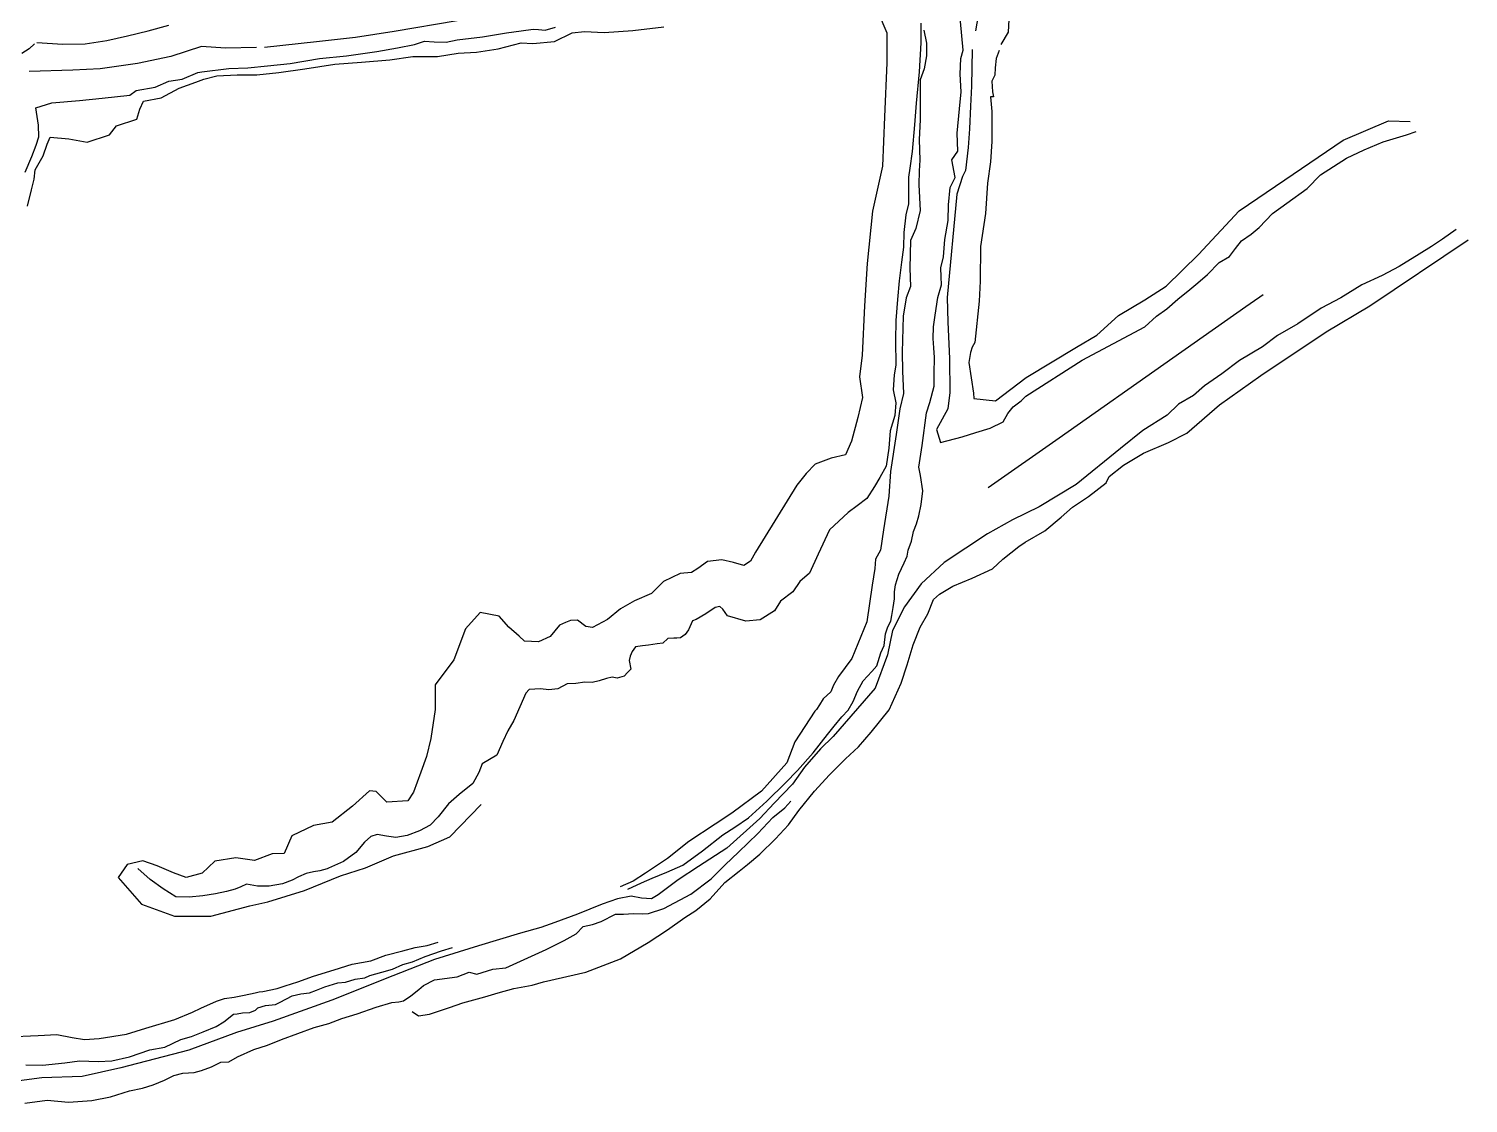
# Model space of a CAD drawing. Extents: x 73536 to 75854, y 478530 to 482386.
# Drawn here: x 75274 to 75854, y 481083 to 481516 of the extents above; entities that cross this region are included whole.
import ezdxf

# ---------------------------------------------------------------- set-up
doc = ezdxf.new("R2010")
doc.units = 0

msp = doc.modelspace()

# ---------------------------------------------------------------- linework, layer by layer
at = {"layer": 'TOPO_250913', "color": 30}
for points in [[(75659.743, 481993.056, 1775.55), (75662.907, 481975.061, 1777.691), (75660.133, 481964.799, 1778.698), (75659.299, 481957.034, 1777.736), (75662.342, 481944.642, 1777.801), (75663.731, 481928.744, 1776.906), (75665.669, 481909.607, 1776.968), (75667.145, 481888.96, 1776.844), (75669.641, 481868.993, 1776.435), (75670.93, 481856.632, 1777.134), (75670.094, 481838.05, 1776.757), (75670.09, 481816.417, 1776.665), (75671.782, 481780.041, 1776.807), (75674.151, 481731.399, 1776.654), (75671.765, 481696.693, 1775.25), (75672.562, 481677.465, 1775.797), (75672.883, 481653.954, 1775.325), (75672.276, 481632.811, 1775.779), (75673.758, 481618.169, 1774.388), (75670.592, 481606.095, 1775.129), (75668.463, 481574.317, 1775.714), (75669.592, 481532.494, 1774.611), (75668.577, 481514.259, 1773.925), (75665.642, 481509.316, 1773.941)], [(75649.078, 481959.886, 1761.445), (75652.369, 481952.277, 1760.979), (75654.335, 481943.505, 1760.004), (75656.736, 481927.936, 1759.652), (75657.685, 481911.495, 1759.799), (75656.763, 481902.821, 1759.879), (75659.756, 481829.602, 1760.115), (75661.005, 481820.843, 1760.097), (75663.134, 481797.035, 1760.048), (75664.602, 481782.057, 1760.017), (75664.068, 481774.25, 1760.001), (75664.819, 481754.68, 1759.741), (75664.25, 481737.557, 1760.149), (75664.122, 481692.642, 1759.81), (75663.358, 481662.159, 1761.517), (75662.77, 481630.599, 1760.828), (75660.892, 481615.114, 1761.018), (75661.021, 481601.865, 1761.164), (75660.055, 481586.234, 1760.974), (75660.385, 481570.414, 1760.939), (75660.051, 481541.751, 1760.63), (75657.664, 481528.119, 1760.652), (75655.381, 481514.823, 1760.127)], [(75616.196, 481522.15, 1731.441), (75619.724, 481514.009, 1731.558), (75619.694, 481501.928, 1731.716), (75618.694, 481480.151, 1732.586), (75617.957, 481460.235, 1733.31), (75613.856, 481442.135, 1733.551), (75611.814, 481420.958, 1734.256), (75610.63, 481403.986, 1732.284), (75609.769, 481384.029, 1731.691), (75608.714, 481375.323, 1731.877), (75609.861, 481366.95, 1731.987), (75607.987, 481358.947, 1732.031), (75605.412, 481349.343, 1732.132), (75603.061, 481343.848, 1732.417), (75597.296, 481342.517, 1732.452), (75590.848, 481340.063, 1732.267), (75587.122, 481336.38, 1732.198), (75583.447, 481331.65, 1732.023), (75566.692, 481304.588, 1731.729), (75564.677, 481300.97, 1731.876), (75562.033, 481299.302, 1731.883), (75557.835, 481300.438, 1731.846), (75553.16, 481301.505, 1731.696), (75547.403, 481300.894, 1731.569), (75543.509, 481298.014, 1731.177), (75540.969, 481296.491, 1731.214), (75536.341, 481296.005, 1731.308), (75529.643, 481292.851, 1731.609), (75524.808, 481287.96, 1732.031), (75517.928, 481284.997, 1732.671), (75512.391, 481281.853, 1732.692), (75507.13, 481277.526, 1732.876), (75501.007, 481274.278, 1733.064), (75498.332, 481274.712, 1733.006), (75495.005, 481277.214, 1732.745), (75492.164, 481277.047, 1732.635), (75490.156, 481276.31, 1732.474), (75487.728, 481275.264, 1732.423), (75483.918, 481270.653, 1732.427), (75479.21, 481268.468, 1732.588), (75473.624, 481268.818, 1732.543), (75471.507, 481270.732, 1732.351), (75467.351, 481274.471, 1732.305), (75463.399, 481278.866, 1732.331), (75455.779, 481280.348, 1732.365), (75449.852, 481273.787, 1732.404), (75445.195, 481261.298, 1732.462), (75437.575, 481251.138, 1732.518), (75437.575, 481241.19, 1732.561), (75435.882, 481229.549, 1732.613), (75434.189, 481222.352, 1732.645), (75431.86, 481216.002, 1732.764), (75428.897, 481207.959, 1732.916), (75426.569, 481204.36, 1732.992), (75418.102, 481203.937, 1733.142), (75413.869, 481208.17, 1733.247), (75411.172, 481208.493, 1733.296), (75404.276, 481202.309, 1733.214), (75396.095, 481195.861, 1733.706), (75388.633, 481194.508, 1733.677), (75379.893, 481190.253, 1733.798), (75376.701, 481183.182, 1734.194), (75371.884, 481183.032, 1734.156), (75364.751, 481180.316, 1734.155), (75357.199, 481181.389, 1733.814), (75348.842, 481180.062, 1733.775), (75343.757, 481175.26, 1733.744), (75337.276, 481173.513, 1733.847), (75332.15, 481175.438, 1733.689), (75325.586, 481178.245, 1733.911), (75319.717, 481180.258, 1734.413), (75313.505, 481178.731, 1734.824), (75309.789, 481173.485, 1735.237), (75319.189, 481162.773, 1736.153), (75332.523, 481157.964, 1737.064), (75347.17, 481157.964, 1738.005), (75362.91, 481162.118, 1739.05), (75370.123, 481163.648, 1739.524), (75384.989, 481168.238, 1740.524), (75399.417, 481174.141, 1741.525), (75409.472, 481177.42, 1742.205), (75420.84, 481182.229, 1742.998), (75434.612, 481185.945, 1743.914), (75443.575, 481189.88, 1744.543), (75456.151, 481202.912, 1745.707)], [(75515.246, 481168.838, 1749.602), (75520.782, 481171.416, 1749.967), (75525.055, 481173.224, 1750.149), (75531.048, 481175.611, 1750.669), (75537.413, 481178.505, 1751.103), (75545.348, 481184.258, 1752.066), (75553.577, 481190.665, 1752.731), (75558.369, 481193.815, 1753.226), (75563.927, 481197.559, 1753.753), (75571.322, 481204.264, 1754.523), (75578.784, 481211.622, 1755.329), (75583.651, 481216.671, 1756.324), (75590.03, 481223.813, 1757.503), (75595.748, 481231.123, 1758.524), (75598.39, 481234.562, 1758.72), (75601.554, 481238.314, 1758.714), (75604.157, 481240.925, 1758.708), (75606.088, 481244.496, 1759.181), (75607.808, 481248.568, 1759.209), (75610.173, 481252.843, 1758.991), (75613.618, 481256.522, 1758.721), (75615.65, 481258.885, 1758.892), (75617.242, 481264.063, 1758.99), (75618.602, 481267.049, 1759.105), (75619.15, 481271.674, 1758.746), (75620.066, 481274.53, 1759.03), (75621.238, 481276.779, 1759.151), (75621.765, 481279.178, 1759.211), (75622.224, 481282.407, 1759.476), (75622.83, 481285.885, 1759.231), (75622.816, 481288.728, 1759.392), (75623.126, 481291.435, 1759.664), (75624.552, 481295.845, 1759.673), (75626.683, 481300.352, 1759.974), (75627.939, 481303.072, 1760.159), (75628.306, 481305.404, 1759.373), (75629.63, 481309.122, 1759.613), (75630.496, 481312.96, 1759.764), (75631.661, 481316.073, 1760.561), (75632.606, 481319.25, 1760.607), (75633.461, 481323.888, 1760.645), (75634.211, 481329.343, 1760.867), (75633.192, 481335.574, 1761.395), (75632.619, 481338.851, 1761.737), (75633.985, 481347.589, 1760.752), (75635.663, 481360.818, 1760.223), (75637.063, 481365.018, 1760.201), (75638.763, 481371.518, 1760.036), (75638.763, 481376.718, 1759.882), (75638.963, 481383.118, 1759.927), (75638.584, 481386.997, 1759.82), (75638.375, 481390.749, 1759.789), (75638.463, 481395.518, 1759.756), (75639.2, 481400.163, 1759.822), (75640.263, 481407.318, 1759.642), (75641.663, 481412.418, 1759.453), (75641.549, 481415.686, 1759.438), (75641.463, 481419.218, 1759.304), (75642.493, 481423.643, 1759.399), (75643.01, 481430.746, 1758.969), (75644.445, 481438.379, 1758.931), (75644.586, 481444.699, 1758.823), (75645.257, 481451.643, 1759.054), (75647.172, 481455.641, 1758.983), (75645.925, 481462.742, 1759.465), (75648.263, 481466.338, 1758.587), (75648.001, 481473.546, 1758.549), (75648.967, 481483.387, 1758.251), (75649.685, 481490.25, 1758.051), (75649.193, 481497.325, 1758.107), (75649.465, 481503.611, 1757.725), (75650.502, 481507.056, 1758.249), (75648.794, 481524.339, 1760.101)], [(75272.331, 481457.768, 1736.218), (75275.027, 481464.099, 1737.219), (75276.798, 481468.645, 1737.797), (75277.847, 481472.019, 1735.864), (75277.724, 481476.729, 1736.297), (75276.68, 481483.805, 1736.635), (75283.143, 481485.766, 1735.754), (75294.28, 481486.775, 1736.44), (75303.34, 481487.65, 1736.097), (75314.592, 481488.901, 1736.014), (75317.061, 481490.729, 1735.118), (75324.787, 481492.078, 1734.884), (75330.217, 481494.511, 1734.697), (75335.668, 481495.259, 1734.42), (75341.881, 481497.992, 1734.254), (75343.53, 481498.249, 1734.272), (75354.386, 481499.631, 1734.04), (75362.123, 481499.9, 1733.876), (75370.062, 481500.655, 1733.897), (75379.137, 481501.616, 1733.842), (75390.962, 481503.6, 1733.359), (75401.822, 481504.653, 1733.341), (75414.04, 481506.478, 1733.094), (75422.421, 481507.905, 1732.774), (75429.295, 481509.234, 1737.302), (75433.259, 481510.648, 1736.552), (75437.195, 481510.38, 1735.85), (75442.06, 481510.257, 1734.983), (75446.519, 481511.125, 1734.175), (75456.719, 481512.349, 1734.542), (75466.351, 481514.019, 1734.522), (75472.351, 481514.827, 1734.261), (75477.147, 481515.429, 1734.318), (75479.246, 481515.36, 1734.48), (75481.982, 481515.082, 1734.298), (75486.147, 481516.22, 1734.199)], [(75273.312, 481444.176, 1733.966), (75274.942, 481450.676, 1733.615), (75275.915, 481454.996, 1733.616), (75276.334, 481458.815, 1733.36), (75279.588, 481464.439, 1733.243), (75281.235, 481469.051, 1733.25), (75282.487, 481471.995, 1733.313), (75289.942, 481471.243, 1732.675), (75297.397, 481469.882, 1732.467), (75306.348, 481472.896, 1732.408), (75309.111, 481476.568, 1732.318), (75317.394, 481479.171, 1732.25), (75318.601, 481483.251, 1732.568), (75320.098, 481486.507, 1732.555), (75327.134, 481487.76, 1732.412), (75334.403, 481491.67, 1732.866), (75341.102, 481494.095, 1732.628), (75344.425, 481495.302, 1732.721), (75349.648, 481496.595, 1732.657), (75357.799, 481497.115, 1732.448), (75365.694, 481497.104, 1732.505), (75374.562, 481497.99, 1732.414), (75385.112, 481499.425, 1732.129), (75397.178, 481501.399, 1731.602), (75407.87, 481502.151, 1731.369), (75419.381, 481503.105, 1730.818), (75428.613, 481504.508, 1730.837), (75438.51, 481504.453, 1731.256), (75446.893, 481505.829, 1731.241), (75454.264, 481506.15, 1731.227), (75463.029, 481507.567, 1731.204), (75472.277, 481509.985, 1731.18), (75477.032, 481509.629, 1731.167), (75485.697, 481510.512, 1731.145), (75492.801, 481514, 1731.125), (75497.823, 481514.545, 1731.112), (75505.761, 481514.192, 1731.092), (75517.312, 481514.9, 1731.062), (75529.734, 481516.391, 1731.03)], [(75276.988, 481510.079, 1712.538), (75287.562, 481509.403, 1714.196), (75296.521, 481509.62, 1714.225), (75305.279, 481510.904, 1714.833), (75313.6, 481512.843, 1715.048), (75321.921, 481514.783, 1715.022), (75330.321, 481517.12, 1714.196)], [(75633.371, 481517.82, 1744.83), (75633.404, 481509.949, 1744.571), (75632.664, 481498.31, 1744.408), (75631.461, 481485.636, 1744.535), (75630.829, 481476.906, 1744.731), (75629.831, 481466.201, 1744.917), (75628.945, 481459.46, 1745.012), (75628.368, 481455.819, 1745.119), (75628.468, 481445.108, 1745.14), (75627.368, 481440.62, 1745.008), (75626.568, 481433.519, 1745.243), (75626.435, 481427.622, 1744.956), (75625.543, 481421.508, 1745.084), (75624.63, 481413.975, 1744.847), (75623.923, 481406.543, 1744.708), (75623.379, 481397.973, 1744.678), (75623.233, 481389.921, 1744.798), (75623.309, 481379.977, 1743.311), (75622.624, 481376.153, 1745.296), (75622.194, 481370.141, 1745.34), (75623.323, 481364.81, 1745.414), (75622.905, 481359.694, 1746.019), (75621.078, 481353.571, 1746.165), (75620.474, 481346.554, 1745.426), (75619.363, 481339.273, 1746.209), (75616.835, 481334.816, 1746.075), (75614.756, 481331.078, 1746.949), (75611.616, 481326.247, 1746.135), (75607.678, 481323.277, 1745.73), (75604.118, 481320.689, 1743.731), (75596.514, 481313.653, 1744.478), (75591.999, 481303.889, 1745.926), (75588.524, 481296.124, 1746.053), (75584.63, 481292.818, 1746.404), (75581.816, 481288.696, 1746.352), (75576.855, 481284.893, 1746.651), (75574.454, 481281.047, 1746.602), (75568.656, 481277.409, 1747.713), (75562.792, 481276.781, 1748.218), (75555.456, 481278.944, 1748.543), (75553.535, 481281.704, 1747.88), (75552.418, 481282.686, 1747.024), (75550.436, 481282.309, 1747.346), (75546.687, 481279.753, 1747.155), (75542.762, 481277.448, 1747.185), (75541.399, 481276.938, 1747.243), (75539.689, 481273.285, 1747.533), (75538.394, 481271.408, 1747.933), (75536.512, 481270.086, 1748.018), (75535.096, 481269.987, 1747.905), (75533.845, 481269.965, 1747.785), (75531.459, 481269.908, 1747.24), (75529.345, 481267.911, 1747.333), (75527.074, 481267.653, 1747.169), (75523.576, 481267.189, 1746.041), (75521.169, 481266.884, 1745.668), (75518.333, 481266.437, 1746.149), (75517.074, 481264.652, 1746.601), (75516.277, 481262.718, 1747.328), (75515.876, 481261.026, 1748.033), (75516.509, 481257.429, 1749.086), (75515.138, 481256.125, 1749.65), (75513.862, 481254.718, 1749.982), (75511.048, 481253.904, 1750.514), (75509.033, 481254.264, 1750.528), (75506.719, 481253.666, 1750.61), (75503.661, 481252.792, 1750.25), (75500.892, 481252.125, 1750.068), (75498.002, 481252.191, 1749.196), (75494.376, 481251.705, 1748.352), (75490.766, 481251.565, 1747.398), (75487.001, 481249.554, 1747.668), (75483.497, 481249.222, 1747.694), (75480.037, 481249.562, 1746.923), (75475.524, 481249.352, 1746.449), (75474.115, 481247.812, 1746.052), (75469.295, 481236.763, 1745.091), (75466.882, 481232.568, 1745.579), (75464.954, 481228.385, 1746.326), (75462.432, 481222.777, 1745.504), (75456.555, 481219.276, 1745.868), (75455.254, 481215.849, 1745.172), (75452.826, 481211.427, 1744.69), (75447.335, 481206.905, 1744.138), (75443.006, 481203.198, 1744.007), (75438.778, 481197.954, 1744.335), (75435.542, 481194.596, 1743.147), (75431.311, 481192.357, 1742.962), (75426.384, 481190.506, 1743.6), (75421.772, 481189.69, 1743.198), (75417.949, 481190.138, 1743.877), (75414.302, 481190.843, 1743.55), (75411.749, 481189.993, 1743.598), (75409.096, 481187.754, 1743.727), (75405.579, 481183.632, 1744.308), (75400.676, 481179.985, 1743.147), (75394.622, 481177.304, 1742.829), (75394.031, 481176.988, 1742.658), (75391.192, 481176.247, 1743.204), (75388.618, 481175.84, 1742.926), (75385.659, 481175.156, 1742.036), (75382.52, 481173.778, 1741.795), (75379.981, 481172.471, 1741.542), (75376.029, 481170.922, 1741.216), (75370.671, 481170.044, 1740.384), (75366.008, 481170.001, 1739.905), (75361.582, 481170.88, 1739.42), (75359.286, 481169.733, 1739.128), (75356.998, 481168.77, 1738.708), (75353.448, 481167.891, 1738.068), (75349.095, 481166.867, 1737.874), (75343.986, 481166.1, 1737.556), (75338.503, 481165.63, 1737.226), (75333.097, 481165.671, 1737.594), (75327.978, 481168.955, 1737.786), (75322.768, 481172.752, 1737.166), (75317.796, 481177.208, 1736.243)], [(75368.844, 481508.154, 1730.192), (75389.723, 481510.446, 1730.269), (75405.458, 481512.291, 1730.205), (75421.04, 481514.618, 1729.588), (75446.516, 481519.001, 1729.509)], [(75634.655, 481515.084, 1744.552), (75635.72, 481509.881, 1744.46), (75635.7, 481504.745, 1744.385), (75634.692, 481499.436, 1744.251), (75633.18, 481494.999, 1744.309), (75633.061, 481478.859, 1744.656), (75632.693, 481470.962, 1744.697), (75632.942, 481462.72, 1745.195), (75632.721, 481458.387, 1745.236), (75632.637, 481452.762, 1745.348), (75633.123, 481442.362, 1745.145), (75631.317, 481435.18, 1745.262), (75629.263, 481430.318, 1745.123), (75628.998, 481419.089, 1745.376), (75629.165, 481411.785, 1745.231), (75627.418, 481407.183, 1745.258), (75626.263, 481399.718, 1745.023), (75625.863, 481385.318, 1746.146), (75626.063, 481377.618, 1745.8), (75626.363, 481368.618, 1745.543), (75624.967, 481362.385, 1745.317), (75623.503, 481352.088, 1745.862), (75621.134, 481337.222, 1746.545), (75620.463, 481327.22, 1746.694), (75618.345, 481313.666, 1746.842), (75617.104, 481305.437, 1746.822), (75615.169, 481301.852, 1746.83), (75614.854, 481298.005, 1746.654), (75613.786, 481291.286, 1746.686), (75611.572, 481276.628, 1747.285), (75605.61, 481261.754, 1748.18), (75600.218, 481254.477, 1748.536), (75598.237, 481251.018, 1748.785), (75597.163, 481248.358, 1749.133), (75594.062, 481245.479, 1748.958), (75592.496, 481243.133, 1748.929), (75591.346, 481241.293, 1748.848), (75590.628, 481240.558, 1748.771), (75582.647, 481228.175, 1747.372), (75579.334, 481219.697, 1747.567), (75569.178, 481208.355, 1747.894), (75557.163, 481199.463, 1748.214), (75550.545, 481195.059, 1748.384), (75539.898, 481188.03, 1748.113), (75531.274, 481181.149, 1747.556), (75522.449, 481175.261, 1747.722), (75517.441, 481172.019, 1746.288), (75512.149, 481169.691, 1746.309)], [(75276.156, 481509.525, 1712.285), (75273.907, 481507.489, 1712.572), (75271.017, 481505.673, 1713.365)], [(75365.531, 481508.09, 1729.959), (75353.042, 481507.761, 1729.323), (75343.41, 481508.465, 1728.43), (75331.011, 481504.504, 1729.303), (75317.634, 481501.693, 1729.608), (75302.615, 481499.434, 1728.404), (75291.614, 481498.994, 1728.526), (75273.972, 481498.459, 1727.793)], [(75654.137, 481507.229, 1759.668), (75653.833, 481492.549, 1759.197), (75653.399, 481484.496, 1759.493), (75653.035, 481475.312, 1759.416), (75652.528, 481467.801, 1759.789), (75651.389, 481458.455, 1759.687), (75650.174, 481456.069, 1759.538), (75647.937, 481449.002, 1759.793), (75643.98, 481407.27, 1760.369), (75644.237, 481397.402, 1760.138), (75644.935, 481382.696, 1760.332), (75645.06, 481368.971, 1760.469), (75644.314, 481362.482, 1760.751), (75639.755, 481354.163, 1761.02), (75641.293, 481348.91, 1761.151), (75650.077, 481351.132, 1761.9), (75655.5, 481352.89, 1762.295), (75661.341, 481354.616, 1762.574), (75666.517, 481357.248, 1763.513), (75668.431, 481360.552, 1763.267), (75670.648, 481363.268, 1763.337), (75673.863, 481365.651, 1763.414), (75675.767, 481367.572, 1763.517), (75698.38, 481381.99, 1765.875), (75723.639, 481395.44, 1769.558), (75728.413, 481399.796, 1769.999), (75732.609, 481402.78, 1770.35), (75736.969, 481406.608, 1770.746), (75741.809, 481410.558, 1771.172), (75744.985, 481413.197, 1771.454), (75748.91, 481416.615, 1771.809), (75753.676, 481421.387, 1772.269), (75757.768, 481423.857, 1772.595), (75760.276, 481427.002, 1772.869), (75762.664, 481430.204, 1773.471), (75766.59, 481432.876, 1773.969), (75769.814, 481435.464, 1774.424), (75775.192, 481441.171, 1775.162), (75780.969, 481445.304, 1775.828), (75789.132, 481451.264, 1776.85), (75794.446, 481456.709, 1778.046), (75805.025, 481463.408, 1779.159), (75812.093, 481466.84, 1779.539), (75819.815, 481469.995, 1780.197), (75829.117, 481472.842, 1780.882), (75833.015, 481474.204, 1781.211)], [(75664.904, 481506.922, 1773.86), (75663.823, 481503.686, 1773.877), (75663.312, 481499.904, 1773.924), (75663.163, 481496.914, 1773.913), (75662.069, 481494.47, 1773.853), (75662.336, 481490.236, 1773.665), (75662.721, 481488.249, 1773.998), (75661.537, 481488.202, 1775.332), (75662.037, 481482.302, 1774.569), (75662.037, 481470.202, 1775.432), (75661.433, 481461.97, 1775.587), (75660.285, 481453.331, 1775.793), (75659.437, 481441.102, 1775.474), (75657.437, 481427.802, 1775.33), (75657.249, 481413.941, 1775.467), (75656.941, 481405.82, 1775.669), (75655.206, 481389.116, 1775.594), (75654.109, 481387.268, 1775.46), (75653.372, 481385.107, 1775.118), (75652.798, 481381.09, 1774.623), (75654.563, 481368.689, 1773.929), (75654.812, 481366.605, 1774.386), (75663.467, 481365.594, 1773.407), (75675.795, 481375.124, 1774.95), (75696.187, 481387.351, 1775.798), (75704.339, 481392.141, 1775.382), (75713.111, 481400.058, 1776.656), (75723.633, 481406.414, 1777.759), (75732.338, 481411.816, 1778.624), (75745.353, 481424.595, 1779.498), (75761.778, 481442.245, 1780.794), (75780.103, 481454.787, 1781.597), (75803.684, 481470.765, 1782.562), (75821.865, 481478.533, 1783.676), (75830.648, 481478.24, 1783.977)], [(75849.243, 481434.725, 1781.44), (75843.703, 481430.762, 1780.902), (75839.247, 481427.808, 1780.908), (75834.327, 481424.747, 1780.12), (75826.211, 481419.821, 1779.347), (75819.316, 481416.186, 1778.137), (75811.182, 481412.372, 1776.854), (75802.761, 481407.147, 1776.123), (75794.711, 481403.066, 1775.025), (75785.294, 481396.66, 1773.88), (75777.216, 481391.963, 1773.25), (75771.14, 481387.419, 1772.553), (75761.913, 481381.941, 1771.486), (75754.686, 481376.538, 1770.516), (75747.698, 481371.663, 1769.802), (75743.27, 481367.828, 1769.905), (75737.278, 481364.282, 1769.771), (75732.684, 481359.86, 1768.918), (75722.925, 481353.691, 1767.548), (75713.89, 481346.473, 1766.258), (75695.98, 481331.891, 1764.179), (75681.035, 481322.97, 1763), (75681.035, 481322.97, 1763), (75670.366, 481317.673, 1762.261), (75660.27, 481312.087, 1761.284), (75642.747, 481300.459, 1763.09), (75633.526, 481291.869, 1761.406), (75626.776, 481282.682, 1760.087), (75621.975, 481273.032, 1759.522), (75619.929, 481263.295, 1759.323), (75615.024, 481249.822, 1759.645), (75598.094, 481230.387, 1758.59), (75592.882, 481225.326, 1757.816), (75586.482, 481218.026, 1756.678), (75581.654, 481211.127, 1756.598), (75574.301, 481203.518, 1756.515), (75568.468, 481197.28, 1755.793), (75555.134, 481185.352, 1754.253), (75543.805, 481177.988, 1751.975), (75535.638, 481172.561, 1751.011), (75527.519, 481166.53, 1750.296), (75524.798, 481164.927, 1750.381), (75520.828, 481165.132, 1749.637), (75516.668, 481165.947, 1749.18), (75511.182, 481164.927, 1748.707), (75504.992, 481162.752, 1748.516), (75494.978, 481158.733, 1747.815), (75485.817, 481155.432, 1746.835), (75480.201, 481153.308, 1746.807), (75472.077, 481151.13, 1746.908), (75455.093, 481145.904, 1746.147), (75437.286, 481140.513, 1746.65), (75420.523, 481133.936, 1746.752), (75395.938, 481124.037, 1746.964), (75372.342, 481115.645, 1747.278), (75357.571, 481111.06, 1748.053), (75338.332, 481103.898, 1745.91), (75310.932, 481096.798, 1745.874), (75295.341, 481093.308, 1745.853), (75279.131, 481092.798, 1745.833), (75263.832, 481090.698, 1745.813)], [(75428.361, 481119.48, 1764.421), (75430.882, 481117.776, 1764.546), (75435.38, 481118.457, 1764.733), (75443.421, 481121.115, 1765.081), (75448.804, 481122.955, 1765.315), (75457.662, 481125.408, 1765.692), (75463.032, 481127.048, 1765.923), (75469.348, 481128.747, 1766.192), (75476.671, 481130.179, 1766.498), (75481.341, 481131.4, 1766.696), (75498.39, 481135.401, 1767.416), (75512.335, 481140.708, 1768.01), (75523.43, 481147.264, 1768.111), (75531.212, 481152.379, 1768.159), (75538.219, 481157.361, 1768.022), (75542.755, 481160.242, 1768.319), (75548.472, 481164.968, 1769.132), (75554.41, 481171.558, 1770.147), (75560.159, 481176.018, 1769.328), (75563.458, 481178.708, 1769.643), (75568.497, 481182.967, 1770.339), (75574.84, 481189.106, 1770.422), (75580.049, 481194.766, 1769.956), (75584.271, 481200.568, 1770.531), (75590.569, 481208.343, 1770.408), (75596.531, 481214.95, 1770.778), (75603.066, 481221.334, 1771.156), (75608.213, 481226.139, 1771.153), (75613.338, 481232.107, 1771.74), (75620.576, 481241.166, 1771.608), (75625.484, 481251.844, 1771.883), (75627.938, 481259.304, 1772.134), (75630.368, 481267.289, 1772.08), (75633.167, 481274.396, 1772.28), (75636.257, 481279.857, 1772.921), (75638.548, 481285.512, 1772.565), (75640.904, 481287.733, 1772.29), (75646.336, 481290.972, 1773.056), (75654.106, 481294.206, 1773.768), (75662.315, 481297.995, 1773.927), (75666.398, 481301.802, 1774.016), (75672.877, 481306.925, 1774.823), (75675.438, 481308.733, 1774.868), (75683.424, 481313.253, 1774.996), (75689.902, 481318.828, 1775.119), (75694.5, 481322.85, 1775.206), (75700.996, 481327.034, 1774.645), (75708.159, 481332.596, 1774.439), (75709.339, 481335.163, 1775.82), (75715.148, 481339.689, 1776.013), (75723.134, 481344.541, 1776.589), (75733.186, 481348.915, 1776.877), (75740.601, 481352.573, 1777.514), (75753.771, 481363.992, 1777.745), (75770.436, 481375.841, 1778.107), (75796.717, 481393.44, 1781.019), (75814.407, 481403.975, 1781.98), (75854.041, 481430.534, 1783.577)], [(75771.35, 481408.353, 1773.24), (75770.059, 481407.495, 1773.087), (75767.896, 481405.972, 1772.862), (75764.426, 481403.549, 1772.446), (75755.753, 481397.453, 1771.486), (75734.918, 481382.804, 1769.15), (75689.092, 481350.626, 1764.142), (75660.528, 481330.546, 1761.738)], [(75272.239, 481082.534, 1758.152), (75281.262, 481083.74, 1758.373), (75289.862, 481082.94, 1759.012), (75299.162, 481083.64, 1759.115), (75306.762, 481085.14, 1759.182), (75314.362, 481087.54, 1760.59), (75319.586, 481088.625, 1759.392), (75323.959, 481089.925, 1760.131), (75328.564, 481091.888, 1760.556), (75332.264, 481093.69, 1760.067), (75335.867, 481094.606, 1760.17), (75340.416, 481094.961, 1760.947), (75343.363, 481095.761, 1761.203), (75347.397, 481097.171, 1761.209), (75351.223, 481099.035, 1761.491), (75354.483, 481099.193, 1760.356), (75357.954, 481101.202, 1761.397), (75364.546, 481104.165, 1761.618), (75370.079, 481105.997, 1761.851), (75375.691, 481108.175, 1762.041), (75382.272, 481110.65, 1761.947), (75388.844, 481112.99, 1762.307), (75394.766, 481114.688, 1762.942), (75399.929, 481116.648, 1762.71), (75406.21, 481118.596, 1763.029), (75413.84, 481121.201, 1763.445), (75420.122, 481123.149, 1763.472), (75422.999, 481123.438, 1762.898), (75424.825, 481123.769, 1759.399), (75427.752, 481125.751, 1759.479), (75431.046, 481128.355, 1758.78), (75432.939, 481129.946, 1758.249), (75437.296, 481132.284, 1758.716), (75446.496, 481133.484, 1758.275), (75451.281, 481135.397, 1758.649), (75454.352, 481134.589, 1758.804), (75460.834, 481136.577, 1758.545), (75466.076, 481137.077, 1758.488), (75482.345, 481144.428, 1759.04), (75489.57, 481148.179, 1758.88), (75494.471, 481150.843, 1759.041), (75497.282, 481153.826, 1759.053), (75501.082, 481154.626, 1759.064), (75504.482, 481155.726, 1759.074), (75510.282, 481158.726, 1759.092), (75513.55, 481158.706, 1759.101), (75517.582, 481159.026, 1759.113), (75521.082, 481158.826, 1759.123), (75523.582, 481159.047, 1759.13), (75529.793, 481161.082, 1759.966), (75540.698, 481166.844, 1759.671), (75548.913, 481172.967, 1759.912), (75554.562, 481178.556, 1760.706), (75559.909, 481183.683, 1760.217), (75567.694, 481191.202, 1759.432), (75573.743, 481197.708, 1760.038), (75578.524, 481201.648, 1760.862), (75581.028, 481204.243, 1761.623)], [(75265.381, 481109.31, 1731.23), (75277.581, 481109.889, 1732.121), (75285.174, 481110.197, 1731.779), (75291.28, 481108.964, 1731.932), (75296.232, 481108.216, 1732.178), (75302.143, 481108.605, 1732.371), (75313.246, 481110.322, 1733.588), (75320.998, 481112.829, 1734.337), (75332.742, 481116.303, 1734.703), (75339.776, 481119.24, 1735.476), (75343.138, 481120.801, 1735.709), (75349.463, 481123.627, 1736.248), (75352.714, 481124.72, 1736.607), (75356.614, 481125.22, 1736.51), (75360.614, 481126.02, 1736.578), (75365.114, 481127.02, 1736.739), (75366.714, 481127.42, 1736.851), (75368.114, 481127.62, 1736.914), (75373.914, 481128.72, 1737.432), (75377.147, 481129.851, 1737.672), (75382.214, 481131.52, 1738.124), (75388.556, 481133.744, 1738.293), (75396.916, 481136.316, 1739.469), (75404.185, 481138.642, 1740.689), (75411.666, 481139.934, 1741.616), (75417.671, 481142.246, 1742.324), (75424.543, 481143.919, 1743.295), (75429.524, 481145.317, 1743.717), (75434.36, 481146.131, 1744.319), (75438.795, 481147.407, 1744.633)], [(75272.68, 481097.964, 1744.667), (75279.38, 481097.864, 1745.837), (75288.28, 481098.764, 1745.33), (75294.28, 481099.564, 1745.853), (75301.78, 481099.364, 1746.224), (75307.28, 481099.664, 1747.014), (75314.464, 481101.223, 1746.953), (75322.58, 481104.064, 1746.81), (75328.68, 481105.164, 1746.912), (75335.08, 481108.164, 1747.081), (75339.38, 481109.464, 1747.199), (75344.08, 481111.364, 1747.38), (75349.273, 481113.431, 1747.245), (75352.48, 481115.364, 1747.145), (75356.375, 481118.418, 1746.762), (75357.786, 481118.523, 1747.118), (75360.013, 481118.971, 1747.068), (75362.865, 481119.081, 1747.192), (75365.214, 481120.02, 1747.301), (75366.114, 481121.02, 1747.36), (75369.208, 481121.927, 1747.499), (75373.194, 481122.306, 1747.432), (75375.094, 481123.229, 1746.946), (75380.024, 481125.863, 1746.356), (75383.505, 481126.628, 1746.649), (75386.995, 481127.084, 1746.922), (75389.847, 481128.143, 1746.839), (75393.199, 481129.393, 1746.571), (75398.387, 481131.053, 1746.413), (75401.539, 481131.305, 1746.368), (75405.348, 481132.572, 1746.508), (75409.228, 481133.044, 1746.423), (75411.305, 481134.021, 1746.672), (75416.128, 481135.329, 1746.598), (75420.465, 481136.628, 1746.443), (75424.605, 481138.386, 1746.192), (75428.484, 481139.491, 1746.44), (75433.546, 481141.641, 1746.372), (75440.144, 481144.009, 1746.149), (75444.609, 481145.253, 1746.202)]]:
    msp.add_polyline3d(points, dxfattribs=at)

doc.saveas('drawing.dxf')
